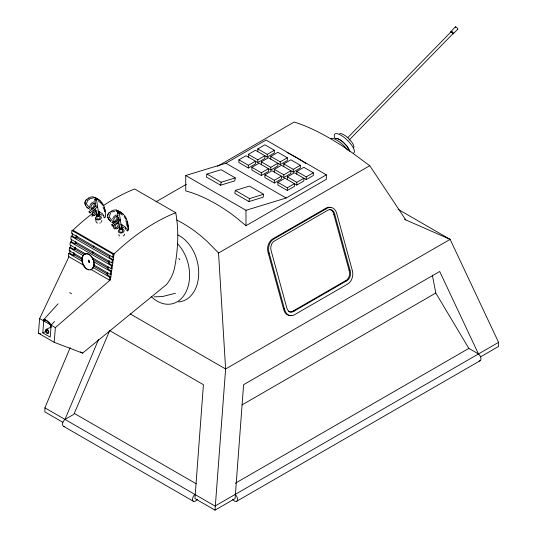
<?xml version="1.0" encoding="UTF-8"?>
<svg xmlns="http://www.w3.org/2000/svg" width="537" height="537" viewBox="0 0 537 537"><rect width="100%" height="100%" fill="white"/><g stroke="black" fill="none" stroke-linecap="round" stroke-linejoin="round"><path stroke-width="0.81" d="M107.662 215.384L107.749 217.505M479.152 360.958A4.283 2.47 60 0 0 480.917 358.38A4.283 2.47 60 0 0 478.48 353.95L439.689 271.48L243.583 384.7L235.105 498.558L215.022 510.15L194.938 498.558L203.416 384.7L109.514 330.483M103.48 205.57A189.125 109.192 -60 0 1 134.612 188.984L175.747 212.733C179.056 230.715 178.022 249.249 174.72 267.158A24.501 14.143 -60 0 1 166.47 284.583L82.591 353.124L54.163 342.297L38.436 333.215L39.644 318.548L68.931 256.787M51.156 325.194L50.169 337.129L42.785 332.866L43.772 320.925L45.162 320.287M50.559 327.745L50.82 324.563M54.163 342.297L55.371 327.63L110.421 279.784L114.045 253.941A189.125 109.192 -60 0 1 175.747 212.733M82.08 259.431L74.374 254.981L73.441 255.33L69.689 253.162L68.756 253.511L68.353 256.384L84.228 265.547M84.289 254.498L75.18 249.242L74.247 249.591L70.495 247.423L69.562 247.765L69.159 250.638L82.148 258.136M109.608 262.908L75.986 243.496L75.059 243.845L71.3 241.677L70.374 242.026L69.971 244.899L85.846 254.061M109.716 256.76L76.791 237.757L75.865 238.099L72.106 235.938L71.179 236.28L70.777 239.153L111.904 262.902L112.837 262.553M95.076 211.497A189.125 109.192 -60 0 0 72.918 230.192L71.985 230.541L71.582 233.414L112.716 257.156L113.643 256.814M69.689 253.162L70.092 250.289M70.495 247.423L70.797 245.268M71.3 241.677L71.602 239.522M72.106 235.938L72.508 233.065M73.441 255.33L73.844 252.457M74.247 249.591L74.556 247.436M75.059 243.845L75.361 241.69M75.865 238.099L76.267 235.233M74.374 254.981L74.576 253.545M75.18 249.242L75.482 247.087M75.986 243.496L76.187 242.059M76.791 237.757L76.992 236.32M92.8 253.202L93.002 251.766M93.606 247.463L93.807 246.027M107.366 272.588L107.064 274.743L110.823 276.911L109.89 277.26L92.572 267.258M108.179 266.849L107.877 269.003L111.629 271.165L110.696 271.514L93.378 261.519M109.085 260.385L108.682 263.258L112.434 265.426L111.501 265.775L70.374 242.026M109.79 255.364L109.488 257.512L113.24 259.68L112.307 260.029L71.179 236.28M90.726 269.299L109.488 280.133L109.89 277.26M93.7 264.808L110.293 274.387L110.696 271.514M92.337 257.814L111.099 268.641L111.501 265.775M111.904 262.902L112.307 260.029M112.716 257.156L113.119 254.29L114.045 253.941L72.918 230.192M206.953 174.042L206.409 177.015L220.586 185.198L234.763 180.862L235.307 177.895L221.13 169.712L206.953 174.042L221.13 182.231L235.307 177.895M220.586 185.198L221.13 182.231M235.307 190.413L234.763 193.38L248.94 201.57L263.117 197.233L263.66 194.266L249.483 186.084L235.307 190.413L249.483 198.596L263.66 194.266M248.94 201.57L249.483 198.596M87.84 199.764L86.376 203.912L89.578 207.779M110.582 212.894L109.118 217.042L112.32 220.908M90.189 209.208L88.974 208.833A7.109 5.437 27.3 0 1 86.591 199.455L86.692 199.395M62.829 422.283L44.9 411.926L44.9 407.838L70.233 347.506M64.306 426.438A4.283 2.47 -60 0 1 62.547 423.861A4.283 2.47 -60 0 1 64.984 419.431L98.566 339.451M109.817 330.376L73.918 414.275L64.984 419.431M43.591 319.75L58.097 303.801M44.974 319.723L43.859 320.951A5.155 1.483 42.3 0 1 46.001 320.086A5.155 1.483 42.3 0 1 51.143 325.154L54.492 321.475M44.477 321.307L44.497 321.287A4.276 1.228 42.3 0 1 46.256 320.589A4.276 1.228 42.3 0 1 50.525 324.798L50.545 324.778M451.033 31.388L455.443 26.87M347.835 137.593L451.255 31.623M349.07 140.123L453.074 33.556A1.336 0.443 44.3 0 0 452.08 31.938A1.336 0.443 44.3 0 0 451.342 32.274M453.295 33.784L457.705 29.273M89.142 211.565L93.66 207.906M94.948 206.866L96.244 205.819M90.102 212.86A0.812 0.362 51 0 0 89.672 211.746A0.812 0.362 51 0 0 89.095 212.034A0.812 0.362 51 0 0 90.102 212.86L97.19 207.114M111.891 224.694L116.401 221.036M117.69 219.995L118.986 218.948M112.844 225.99A0.812 0.362 51 0 0 112.414 224.875A0.812 0.362 51 0 0 111.837 225.164A0.812 0.362 51 0 0 112.844 225.99L119.939 220.251A0.812 0.376 51.1 0 0 119.798 219.425M88.652 198.052L86.591 199.455A7.088 5.424 27.3 0 0 85.356 201.026M88.357 200.12L89.525 199.267M111.394 211.182L109.333 212.592A7.109 5.437 27.3 0 0 107.756 215.156M290.967 315.541A10.102 7.511 -81.8 0 1 283.737 309.775L267.976 252.142A10.102 7.511 -81.8 0 1 272.548 239.012L326.154 208.067A10.102 7.511 -81.8 0 1 330.758 207.45M326.261 208.786L327.12 208.202A10.102 7.511 -81.8 0 1 336.652 213.189L352.413 270.823A10.102 7.511 -81.8 0 1 347.835 283.952L294.229 314.897A10.102 7.511 -81.8 0 1 284.704 309.916L268.943 252.276A10.102 7.511 -81.8 0 1 273.521 239.153L326.261 208.786L325.294 208.645M109.434 212.524L109.36 212.571A7.088 5.424 27.3 0 0 107.789 215.129M96.593 198.522L96.727 198.442A0.752 0.436 -60 0 1 97.17 199.012M127.269 230.742L126.759 230.514M155.958 201.838L186.352 184.292M217.465 166.329L294.162 122.047A158.059 52.129 44.3 0 1 323.227 134.606L329.584 138.157A158.059 52.129 44.3 0 1 349.372 150.675L369.771 165.705L405.797 219.935L450.127 239.361L498.564 342.358L498.564 346.446L480.628 356.803M225.902 163.228L266.07 140.036L326.321 174.827L326.328 179.324L245.986 225.701L235.031 216.673A169.081 97.62 60 0 0 215.861 203.812L209.443 200.308A168.806 97.459 60 0 0 190.387 192.28L185.735 190.917L185.735 175.505L225.902 163.228L286.154 198.019L326.321 174.827M238.898 159.818L248.349 165.275L255.437 161.181L255.437 163.913L248.349 168.007L238.898 162.55L238.898 159.818L245.986 155.73L257.8 162.55L264.889 158.455L264.889 155.73L257.8 159.818L248.349 154.361L248.349 157.093M248.349 154.361L255.437 150.273L267.251 157.093L274.34 152.998L274.34 150.273L264.889 144.815L257.8 148.903L257.8 151.635M257.8 148.903L267.251 154.361L274.34 150.273M251.893 167.322L261.344 172.78L268.433 168.685L268.433 171.417L261.344 175.505L251.893 170.048L251.893 167.322L258.982 163.228L270.796 170.048L277.884 165.96L277.884 163.228L270.796 167.322L261.344 161.865L261.344 164.597M261.344 161.865L268.433 157.771L280.247 164.597L287.335 160.503L287.335 157.771L277.884 152.313L270.796 156.408L270.796 159.14M270.796 156.408L280.247 161.865L287.335 157.771M264.889 174.827L274.34 180.284L281.428 176.19L281.428 178.915L274.34 183.01L264.889 177.552L264.889 174.827L271.977 170.732L283.791 177.552L290.879 173.464L290.879 170.732L283.791 174.827L274.34 169.37L274.34 172.095M274.34 169.37L281.428 165.275L293.242 172.095L300.331 168.007L300.331 165.275L290.879 159.818L283.791 163.913L283.791 166.638M283.791 163.913L293.242 169.37L300.331 165.275M277.884 182.332L287.335 187.782L294.424 183.694L294.424 186.42L287.335 190.514L277.884 185.057L277.884 182.332L284.972 178.237L296.786 185.057L303.875 180.962L303.875 178.237L296.786 182.332L287.335 176.874L287.335 179.6M287.335 176.874L294.424 172.78L306.238 179.6L313.326 175.505L313.326 172.78L303.875 167.322L296.786 171.417L296.786 174.142M296.786 171.417L306.238 176.874L313.326 172.78M215.022 510.15L225.614 368.979L218.546 253.008L369.771 165.705M288.517 311.527A7.203 5.35 -81.8 0 0 293.343 310.883L345.325 280.871L346.291 281.005A7.203 5.35 -81.8 0 0 350.03 270.286L334.833 214.733A7.203 5.35 -81.8 0 0 327.053 210.665L275.072 240.677A7.203 5.35 -81.8 0 0 271.333 251.397L286.53 306.949A7.203 5.35 -81.8 0 0 294.31 311.017L346.291 281.005M241.972 404.938L435.809 293.027L432.352 275.098M235.246 483.273L468.855 348.399L478.48 353.95M498.564 342.358L215.022 506.055L44.9 407.838M236.676 501.276L480.051 360.763M104.064 217.357L104.413 217.686A7.088 1.604 78.7 0 0 104.849 209.967L104.138 207.027A13.002 12.452 -79.8 0 0 100.271 200.912M46.115 329.409L51.33 326.999M42.785 332.866L46.256 331.262M111.099 268.641L112.032 268.299M110.293 274.387L111.226 274.038M109.488 280.133L110.421 279.784M115.106 215.344L116.811 215.069L117.69 215.512M175.445 293.283L162.275 296.592L154.085 296.84M185.735 175.505L245.986 210.296L286.154 198.019M89.659 198.724L93.592 197.851M111.615 212.028L114.757 211.33M127.309 221.915L127.591 223.097A7.088 1.604 78.7 0 1 127.155 230.816A7.109 1.611 78.7 0 0 127.544 223.103L126.886 220.163A13.002 12.452 -79.8 0 0 123.02 214.041M93.23 201.925L94.237 202.006M117.952 221.828L118.865 222.164M329.322 209.423A7.203 5.35 -81.8 0 1 333.866 214.592L334.833 214.733M273.447 238.582L274.414 238.717M268.339 253.229L269.305 253.37M333.866 214.592L349.063 270.151L350.03 270.286M283.482 308.614L284.456 308.755M293.343 310.883L294.31 311.017M114.072 223.11L111.595 222.211M38.436 333.215L40.832 333.927M111.367 211.202A13.002 7.464 -66.8 0 1 116.093 210.048L123.054 214.015M116.093 210.048L121.496 212.9M116.167 211.417L117.086 211.719M91.632 216.055L92.203 216.317M176.68 219.975L182.473 223.09A162.865 115.992 75.8 0 1 201.207 236.193L207.168 241.408L218.546 253.008M398.065 209.302L450.127 239.361L225.614 368.979L130.169 313.877M404.348 219.096L405.797 219.935M95.163 197.502L99.238 199.858M117.905 210.632L121.98 212.988M100.312 200.885L93.351 196.918A13.002 7.464 -66.8 0 0 88.625 198.072M94.425 197.274L98.754 199.771M119.006 212.84L122.376 215.008M97.996 211.108L102.231 213.551L104.232 216.29M120.738 224.238L124.973 226.681L126.974 229.42M98.613 213.196L101.855 215.183M121.355 226.325L124.107 227.916M71.985 230.541L113.119 254.29M92.693 259.351L108.105 268.245M69.562 247.765L83.275 255.686M93.29 265.902L107.997 274.394M68.756 253.511L82.47 261.425M39.644 318.548L55.371 327.63M80.456 351.889L82.591 353.124M74.281 413.389L196.247 483.81M63.413 426.244L193.367 501.276M98.311 200.885L100.795 203.046M104.017 217.384L104.359 217.713M112.924 222.305L112.421 221.667M114.24 229.071L113.428 226.782M125.094 228.816L125.483 229.312M178.828 258.431L179.741 259.801M124.161 216.445L125.9 219.21M100.983 202.624L102.721 205.389M435.809 293.027L468.855 348.399M104.802 209.974L104.191 207.02M125.88 220.553L126.242 222.258M103.138 207.423L103.5 209.128M126.517 223.385L126.907 225.621M119.234 212.551A0.832 0.571 -8.6 0 1 117.999 213.169A0.832 0.571 -8.6 0 1 117.972 212.175A0.832 0.571 -8.6 0 1 119.234 212.551L121.637 228.4M117.569 212.712L118.053 215.881M118.294 217.465L119.013 222.217M119.617 226.178L119.979 228.554M96.492 199.422A0.832 0.571 -8.6 0 1 95.257 200.039A0.832 0.571 -8.6 0 1 95.23 199.046A0.832 0.571 -8.6 0 1 96.492 199.422L98.895 215.27M94.827 199.583L95.432 203.543M95.673 205.127L95.915 206.711M96.754 212.256L97.237 215.424M95.546 218.163L96.049 221.472A2.927 2 -8.6 0 0 96.459 222.439M127.645 221.976L127.806 223.486M128.048 225.741L128.209 227.245M104.984 209.598L105.225 211.86M306.238 176.874L306.238 179.6M296.786 182.332L296.786 185.057M293.242 169.37L293.242 172.095M287.335 187.782L287.335 190.514M283.791 174.827L283.791 177.552M280.247 161.865L280.247 164.597M274.34 180.284L274.34 183.01M270.796 167.322L270.796 170.048M267.251 154.361L267.251 157.093M261.344 172.78L261.344 175.505M257.8 159.818L257.8 162.55M248.349 165.275L248.349 168.007M245.986 210.296L245.986 225.701M197.361 499.262A4.283 2.47 -60 0 1 192.749 500.598A4.283 2.47 -60 0 1 194.938 494.463M286.926 152.495A168.786 97.452 60 0 1 289.772 153.924L296.196 157.435A169.175 97.674 60 0 1 305.822 163.436M235.105 494.463A4.283 2.47 60 0 1 237.294 500.598A4.283 2.47 60 0 1 232.682 499.262M330.946 138.546A13.398 4.417 44.3 0 1 347.499 150.132M339.585 133.706A10.022 3.309 44.3 0 1 348.694 138.566A10.022 3.309 44.3 0 1 353.829 147.574M334.866 138.002A13.398 4.417 44.3 0 1 344.801 137.962A13.398 4.417 44.3 0 1 353.46 153.152M451.362 32.509A1.658 0.55 44.3 0 1 451.369 31.394A1.658 0.55 44.3 0 1 453.248 33.079A1.658 0.55 44.3 0 1 452.59 33.603M455.551 27.682A1.658 0.55 44.3 0 1 455.859 26.91A1.658 0.55 44.3 0 1 457.598 28.461A1.658 0.55 44.3 0 1 457.289 29.233M349.063 270.151A7.203 5.35 -81.8 0 1 345.325 280.871M89.437 262.291A1.638 1.101 69.5 0 1 88.86 260.062M89.142 262.398A1.638 1.101 69.5 0 1 88.571 260.17M88.699 269.681A8.357 5.592 69.5 0 1 87.652 269.319M87.135 269.05A8.357 5.592 69.5 0 1 86.121 268.346M85.638 267.916A8.357 5.592 69.5 0 1 83.557 255.129A8.357 5.592 69.5 0 1 93.062 258.982A8.357 5.592 69.5 0 1 90.223 269.775M177.747 243.973A35.086 24.991 75.8 0 1 185.916 292.101A35.086 24.991 75.8 0 1 151.206 296.592M177.875 234.971A35.086 24.991 75.8 0 1 198.703 272.554A35.086 24.991 75.8 0 1 178.526 301.915M101.775 221.486A2.927 2 -8.6 0 1 101.493 221.996M100.439 222.828A2.927 2 -8.6 0 1 99.741 223.09M97.533 223.083A2.927 2 -8.6 0 1 96.928 222.815M101.755 220.445A2.927 2 -8.6 0 1 101.862 220.955M99.875 216.035A2.927 2 -8.6 0 1 100.701 219.002A2.927 2 -8.6 0 1 96.251 219.391A2.927 2 -8.6 0 1 96.969 216.29M99.627 216.975A1.685 1.155 -8.6 0 1 99.754 218.539A1.685 1.155 -8.6 0 1 97.506 218.942A1.685 1.155 -8.6 0 1 96.989 217.451M97.17 206.47A0.812 0.376 51.1 0 1 97.264 207.054M98.466 214.807A0.832 0.571 -8.6 0 1 98.754 215.612A0.832 0.571 -8.6 0 1 97.546 215.834A0.832 0.571 -8.6 0 1 97.465 214.995M98.479 214.182A1.685 1.155 -8.6 0 1 99.452 215.887A1.685 1.155 -8.6 0 1 96.7 216.136A1.685 1.155 -8.6 0 1 97.613 214.263M102.95 215.23A12.472 4.155 15.5 0 1 103.634 216.243M104.5 210.095A6.37 1.443 78.7 0 1 104.735 211.256M96.15 199.482A0.752 0.436 -60 0 1 96.727 198.442M87.9 208.067A7.088 5.424 27.3 0 1 86.927 207.208M85.524 205.201A7.088 5.424 27.3 0 1 85.047 201.999M93.988 203.201A3.128 1.806 -60 0 1 93.639 206.208A3.128 1.806 -60 0 1 91.256 208.282M89.82 207.168A3.128 1.806 -60 0 1 89.907 205.799M90.169 205.053A3.128 1.806 -60 0 1 92.733 202.617M94.989 209.584A3.128 1.806 -60 0 1 94.948 212.974A3.128 1.806 -60 0 1 92.055 215.042M124.604 234.085A2.927 2 -8.6 0 1 123.181 235.958M119.67 235.944A2.927 2 -8.6 0 1 118.791 234.602M121.912 229.024A2.927 2 -8.6 0 1 123.732 231.816A2.927 2 -8.6 0 1 119.167 232.635A2.927 2 -8.6 0 1 119.711 229.42M122.637 230.326A1.685 1.155 -8.6 0 1 121.214 232.192A1.685 1.155 -8.6 0 1 119.731 230.581M122.02 229.95A1.685 1.155 -8.6 0 1 122.369 230.105M118.925 219.418A0.812 0.376 51.1 0 1 118.912 219.015M121.006 227.903A0.832 0.571 -8.6 0 1 121.617 228.547A0.832 0.571 -8.6 0 1 120.61 229.051A0.832 0.571 -8.6 0 1 119.999 228.4M121.221 227.312A1.685 1.155 -8.6 0 1 122.268 228.93A1.685 1.155 -8.6 0 1 119.637 229.4A1.685 1.155 -8.6 0 1 119.952 227.54M126.974 222.083A6.37 1.443 78.7 0 1 127.242 223.224M127.652 225.54A6.37 1.443 78.7 0 1 127.766 226.634M125.175 227.836A12.472 4.155 15.5 0 1 125.692 228.359M121.724 226.325A0.752 0.436 -60 0 1 121.241 225.849A0.752 0.436 -60 0 1 121.966 225.003A0.752 0.436 -60 0 1 122.194 225.775M118.892 212.457A0.752 0.436 -60 0 1 119.946 211.813M110.642 221.197A7.088 5.424 27.3 0 1 107.877 217.25M110.615 221.237A7.109 5.437 27.3 0 1 107.843 217.284M116.73 216.33A3.128 1.806 -60 0 1 116.173 219.693A3.128 1.806 -60 0 1 113.482 221.405M112.649 218.928A3.128 1.806 -60 0 1 112.911 218.183M113.3 217.465A3.128 1.806 -60 0 1 114.911 215.934M118.046 223.09A3.128 1.806 -60 0 1 117.482 226.453A3.128 1.806 -60 0 1 114.797 228.171M113.844 226.413A3.128 1.806 -60 0 1 114.227 224.949M69.656 292.652A5.155 1.483 42.3 0 1 71.542 293.739M343.465 142.439L343.452 142.426A10.022 3.309 44.3 0 0 335.303 138.465A10.022 3.309 44.3 0 1 343.465 142.446L346.989 146.178L349.641 151.259A10.022 3.309 44.3 0 0 346.996 146.192L343.465 142.439M81.973 258.391A8.417 5.625 69.5 0 0 90.001 269.923A8.417 5.625 69.5 0 0 91.793 257.169A8.417 5.625 69.5 0 0 81.973 258.391M88.558 261.103A0.718 0.483 69.5 0 0 89.249 262.09A0.718 0.483 69.5 0 0 89.397 261.002A0.718 0.483 69.5 0 0 88.558 261.103M98.479 212.88A0.752 0.436 -60 0 0 99.117 213.102A0.752 0.436 -60 0 1 98.466 212.874A0.752 0.436 -60 0 1 99.076 211.9A0.752 0.436 -60 0 1 99.506 212.457A0.752 0.436 -60 0 0 99.09 211.907A0.752 0.436 -60 0 0 98.479 212.88M93.539 208.383A3.128 1.806 -60 0 0 94.814 203.483A3.128 1.806 -60 0 0 91.048 206.456A3.128 1.806 -60 0 0 93.539 208.383M94.854 215.149A3.128 1.806 -60 0 0 96.13 210.242A3.128 1.806 -60 0 0 92.364 213.223A3.128 1.806 -60 0 0 94.854 215.149M116.281 221.513A3.128 1.806 -60 0 0 117.556 216.612A3.128 1.806 -60 0 0 113.79 219.586A3.128 1.806 -60 0 0 116.281 221.513M117.596 228.279A3.128 1.806 -60 0 0 118.872 223.372A3.128 1.806 -60 0 0 115.106 226.352A3.128 1.806 -60 0 0 117.596 228.279M45.517 330.51A2.296 1.45 65.2 0 0 47.806 333.631A2.296 1.45 65.2 0 0 48.102 330.248A2.296 1.45 65.2 0 0 45.517 330.51M46.108 331.074A1.463 0.926 65.2 0 0 47.719 332.806A1.463 0.926 65.2 0 0 47.605 330.51A1.463 0.926 65.2 0 0 46.108 331.074"/></g></svg>
